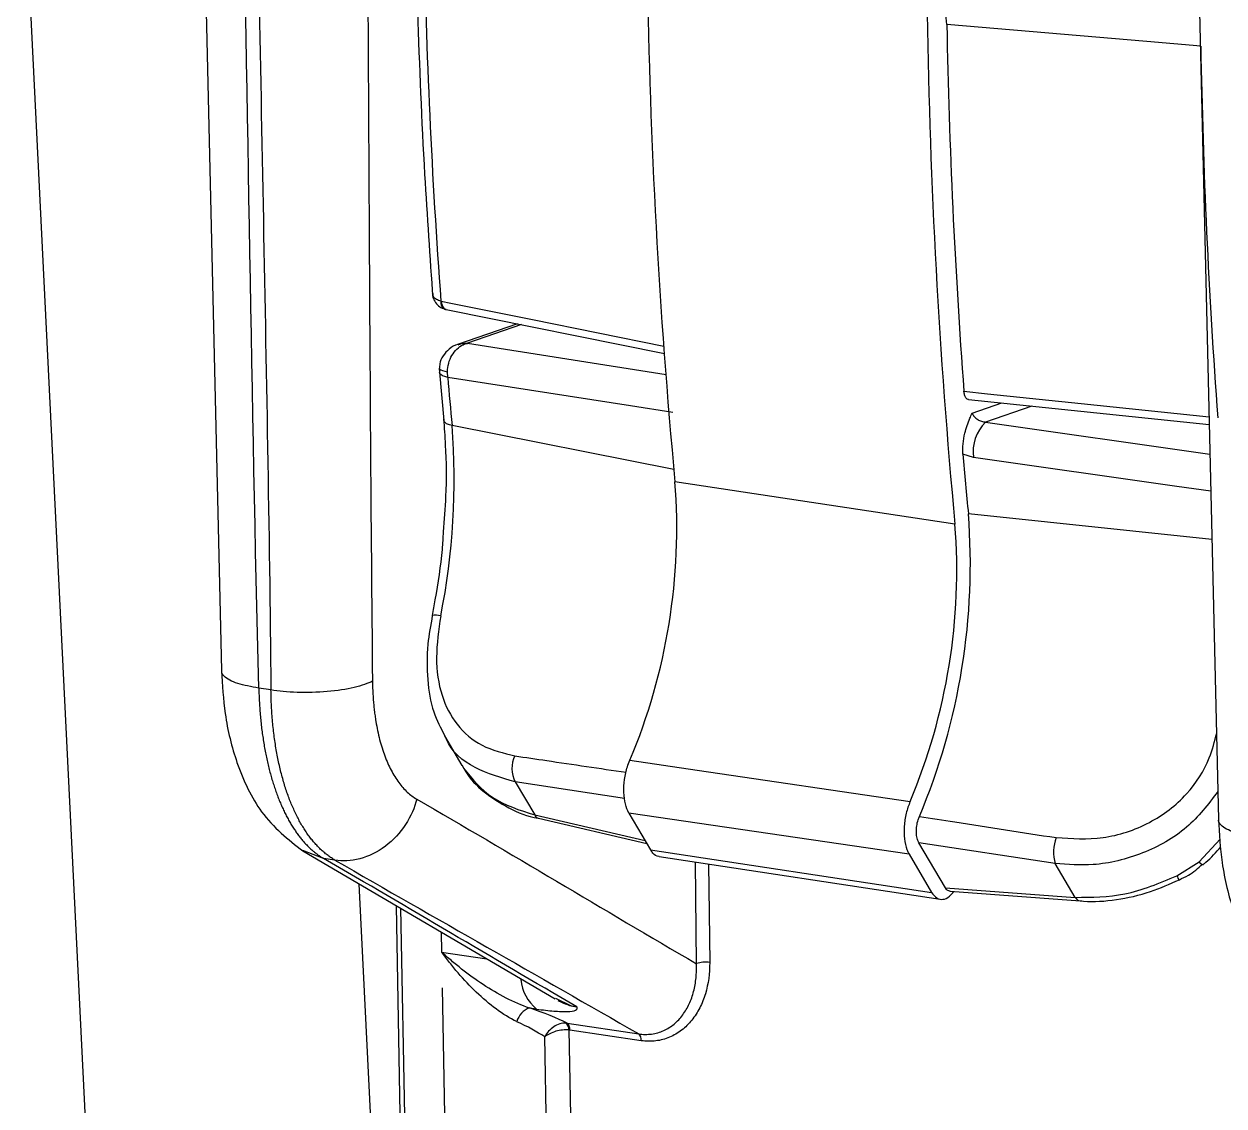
# Model space of a CAD drawing. Header units: millimetres. Extents: x 12 to 854, y 4 to 555.
# Drawn here: x 635.68 to 659.19, y 406.07 to 427.27 of the extents above; entities that cross this region are included whole.
import ezdxf

# ---------------------------------------------------------------- set-up
doc = ezdxf.new("R2010")
doc.units = ezdxf.units.MM

msp = doc.modelspace()

# ---------------------------------------------------------------- linework, layer by layer
at = {"color": 7, "linetype": 'Continuous', "lineweight": 25}
for p, q in [((658.636, 430.856), (659.085, 411.685)), ((639.193, 430.065), (639.551, 414.604)), ((635.681, 430.036), (637.179, 399.815)), ((643.85, 421.837), (643.858, 421.836)), ((643.952, 421.674), (648.231, 420.814)), ((645.348, 421.393), (644.177, 420.987)), ((643.817, 420.524), (643.82, 420.439)), ((643.819, 420.45), (643.906, 419.498)), ((643.982, 420.345), (643.978, 420.456)), ((654.188, 419.911), (658.904, 419.421)), ((648.416, 418.54), (644.069, 419.4)), ((654.285, 418.778), (654.079, 418.842)), ((653.921, 417.469), (648.436, 418.301)), ((658.956, 417.167), (654.185, 417.672)), ((640.52, 414.221), (640.282, 414.257)), ((643.917, 413.321), (644.259, 412.742)), ((644.263, 412.745), (644.292, 412.688)), ((645.305, 412.42), (645.687, 411.773)), ((645.76, 411.707), (647.883, 411.215)), ((653.022, 411.004), (647.532, 411.81)), ((647.532, 411.81), (647.956, 411.091)), ((653.734, 410.346), (653.215, 411.227)), ((655.886, 410.82), (653.215, 411.227)), ((641.143, 411.067), (646.09, 408.17)), ((647.956, 411.091), (653.465, 410.253)), ((653.022, 411.004), (653.465, 410.253)), ((641.774, 410.887), (641.551, 410.92)), ((648.126, 410.957), (653.635, 410.119)), ((656.277, 410.158), (655.886, 410.82)), ((658.269, 410.578), (658.706, 410.856)), ((653.734, 410.346), (656.277, 410.158)), ((653.826, 410.278), (656.374, 410.089)), ((643.06, 409.944), (643.294, 397.107)), ((643.875, 408.385), (644.088, 396.727)), ((645.725, 407.97), (645.587, 407.99)), ((646.323, 407.693), (647.725, 407.483)), ((646.359, 407.561), (646.554, 396.886)), ((647.775, 407.35), (646.373, 407.559)), ((646.076, 396.855), (645.884, 407.425))]:
    msp.add_line(p, q, dxfattribs=at)
at = {"color": 8, "linetype": 'Continuous', "lineweight": 25}
for p, q in [((645.426, 421.378), (644.371, 421.012)), ((644.371, 421.012), (648.265, 420.401)), ((654.257, 419.642), (654.839, 419.843)), ((655.426, 419.782), (654.518, 419.467)), ((654.518, 419.467), (658.917, 418.839)), ((647.45, 412.096), (645.305, 412.42)), ((645.687, 411.773), (647.85, 411.271)), ((658.706, 410.856), (659.118, 411.296)), ((641.551, 410.92), (641.146, 411.074)), ((648.856, 408.858), (648.835, 410.849)), ((649.095, 410.81), (649.116, 408.88)), ((642.239, 410.425), (642.883, 397.435)), ((643.208, 397.386), (642.979, 409.992)), ((643.855, 409.479), (643.862, 409.087)), ((643.862, 409.087), (644.75, 408.955))]:
    msp.add_line(p, q, dxfattribs=at)
at = {"color": 7, "linetype": 'Continuous', "lineweight": 25, "flags": 128}
for points in [[(658.738, 426.834), (657.678, 426.924), (653.762, 427.257)], [(643.927, 421.68), (643.927, 421.68), (643.95, 421.678)], [(648.393, 419.655), (647.564, 419.785), (643.982, 420.345)], [(647.552, 412.843), (648.869, 412.649), (653.042, 412.037)], [(646.098, 408.184), (646.391, 408.038), (646.51, 408.012), (646.51, 408.012), (646.51, 408.012)]]:
    msp.add_lwpolyline(points, dxfattribs=at)
at = {"color": 8, "linetype": 'Continuous', "lineweight": 25, "flags": 128}
for points in [[(643.858, 421.836), (643.981, 421.811), (645.647, 421.476), (648.219, 420.958)], [(643.858, 421.836), (643.863, 421.795), (643.873, 421.759), (643.886, 421.728), (643.904, 421.703), (643.925, 421.685), (643.948, 421.675), (643.952, 421.674)], [(643.817, 420.524), (643.817, 420.521), (643.826, 420.507), (643.847, 420.493), (643.881, 420.479), (643.925, 420.467), (643.978, 420.456)], [(643.982, 420.345), (643.929, 420.359), (643.884, 420.377), (643.85, 420.398), (643.828, 420.423), (643.819, 420.45), (643.819, 420.45)], [(654.097, 420.072), (654.556, 420.024), (656.392, 419.833), (658.9, 419.572)], [(658.934, 418.113), (658.269, 418.208), (654.285, 418.778)]]:
    msp.add_lwpolyline(points, dxfattribs=at)
at = {"color": 7, "linetype": 'Continuous', "lineweight": 25}
for centre, radius, start, end in [((769.528, 431.253), 126.03, 180.96685, 184.28466), ((773.766, 430.113), 125.886, 180.82364, 185.38389), ((779.291, 429.284), 125.925, 180.82819, 185.38388), ((780.439, 429.569), 126.698, 181.04564, 184.29889), ((784.788, 428.971), 126.068, 180.97102, 184.28348), ((759.856, 430.43), 116.311, 184.97429, 185.44182), ((655.09, 418.89), 0.813, 134.7738, 187.9456), ((630.49, 418.339), 13.62, 348.7008, 4.4664), ((770.948, 428.791), 117.292, 184.86585, 185.43964), ((636.748, 417.393), 11.723, 337.1597, 4.4419), ((641.508, 416.682), 12.715, 337.1385, 4.4635), ((642.288, 416.565), 11.669, 337.1634, 4.4405), ((645.798, 412.679), 0.557, 153.1527, 207.778), ((656.608, 411.045), 0.756, 158.0384, 197.3226), ((658.522, 410.684), 0.274, 202.6727, 222.5132), ((649.028, 408.387), 0.502, 79.9124, 109.9904), ((645.709, 407.629), 0.382, 108.7298, 165.7929), ((646.185, 407.56), 0.174, 0.1374, 50.6245), ((646.215, 407.576), 0.159, 353.9863, 47.4581), ((647.618, 407.366), 0.159, 353.9863, 47.4581)]:
    msp.add_arc(centre, radius, start, end, dxfattribs=at)
at = {"color": 8, "linetype": 'Continuous', "lineweight": 25}
for centre, radius, start, end in [((644.001, 421.813), 0.152, 170.8827, 240.8142), ((643.745, 415.315), 0.37, 74.1691, 100.7098), ((645.791, 411.817), 0.113, 202.9863, 254.2872), ((658.825, 410.935), 0.144, 213.6948, 253.2335), ((656.39, 410.216), 0.127, 207.2531, 263.1887), ((646.234, 408.612), 0.819, 184.5383, 231.5771)]:
    msp.add_arc(centre, radius, start, end, dxfattribs=at)
at = {"color": 7, "linetype": 'Continuous', "lineweight": 25}
for centre, major_axis, ratio, start_param, end_param in [((644.782, 407.861), (1.976, -0.531), 0.175485, 0.72483, 1.198675), ((644.692, 407.495), (1.59, -0.566), 0.269142, 0.82437, 1.249113)]:
    msp.add_ellipse(centre, major_axis=major_axis, ratio=ratio, start_param=start_param, end_param=end_param, dxfattribs=at)
for points in [[(642.371, 433.383), (642.438, 427.064), (642.442, 420.712), (642.509, 414.393)], [(640.21, 433.235), (640.277, 426.903), (640.453, 420.553), (640.52, 414.221)], [(640.282, 414.257), (640.135, 419.945), (640.075, 425.621), (639.947, 431.307)], [(643.376, 412.082), (645.208, 411.027), (647.026, 409.921), (648.856, 408.858)], [(646.51, 408.012), (644.851, 408.982), (643.221, 409.948), (641.551, 410.92)], [(641.774, 410.887), (643.74, 409.755), (645.758, 408.615), (647.725, 407.483)], [(646.295, 407.695), (646.304, 407.695), (646.314, 407.694), (646.323, 407.693)], [(646.373, 407.559), (646.368, 407.56), (646.364, 407.561), (646.359, 407.561)]]:
    msp.add_open_spline(points, degree=3, dxfattribs=at)
for points, knots in [([(643.354, 429.213), (643.366, 428.646), (643.401, 427.001), (643.505, 424.555), (643.634, 422.702), (643.69, 421.897)], [0, 0, 0, 0, 0.229309, 0.66504, 1, 1, 1, 1]), ([(653.762, 427.257), (653.756, 427.346), (653.743, 427.525), (653.682, 427.641), (653.651, 427.7)], [0, 0, 0, 0, 0.49999, 1, 1, 1, 1]), ([(643.689, 421.989), (643.69, 421.966), (643.691, 421.903), (643.739, 421.809), (643.82, 421.721), (643.892, 421.694), (643.927, 421.682)], [0, 0, 0, 0, 0.164621, 0.455606, 0.739132, 1, 1, 1, 1]), ([(644.184, 420.989), (644.184, 420.989), (644.12, 420.977), (644.01, 420.905), (643.887, 420.774), (643.823, 420.638), (643.824, 420.552), (643.825, 420.524)], [0, 0, 0, 0, 0.002018, 0.31266, 0.592627, 0.86575, 1, 1, 1, 1]), ([(643.978, 420.456), (643.983, 420.511), (643.994, 420.623), (644.062, 420.779), (644.16, 420.907), (644.269, 420.983), (644.341, 421.006), (644.37, 421.011), (644.371, 421.012)], [0, 0, 0, 0, 0.210458, 0.420831, 0.633625, 0.851519, 0.995893, 1, 1, 1, 1]), ([(654.188, 419.913), (654.186, 419.913), (654.169, 419.91), (654.142, 419.933), (654.113, 419.981), (654.101, 420.034), (654.098, 420.066), (654.097, 420.072)], [0, 0, 0, 0, 0.0509524, 0.3453256, 0.6390452, 0.9317868, 1, 1, 1, 1]), ([(643.903, 419.529), (643.915, 419.36), (643.951, 418.869), (643.96, 418.128), (643.913, 417.55), (643.895, 417.319)], [0, 0, 0, 0, 0.238808, 0.694474, 1, 1, 1, 1]), ([(654.079, 418.842), (654.077, 418.909), (654.074, 419.042), (654.119, 419.291), (654.188, 419.487), (654.242, 419.608), (654.257, 419.641), (654.257, 419.642)], [0, 0, 0, 0, 0.241873, 0.482805, 0.860748, 0.996299, 1, 1, 1, 1]), ([(654.257, 419.642), (654.269, 419.62), (654.294, 419.575), (654.361, 419.521), (654.439, 419.481), (654.492, 419.472), (654.518, 419.467)], [0, 0, 0, 0, 0.267399, 0.551853, 0.787067, 1, 1, 1, 1]), ([(643.895, 417.319), (643.888, 417.204), (643.861, 416.762), (643.776, 416.21), (643.695, 415.781), (643.676, 415.678)], [0, 0, 0, 0, 0.20928, 0.809682, 1, 1, 1, 1]), ([(643.681, 415.677), (643.648, 415.49), (643.571, 415.064), (643.573, 414.42), (643.673, 413.805), (643.846, 413.476), (643.926, 413.324)], [0, 0, 0, 0, 0.218079, 0.495561, 0.767986, 1, 1, 1, 1]), ([(643.846, 415.671), (643.806, 415.396), (643.726, 414.845), (643.837, 414.1), (644.143, 413.511), (644.63, 413.094), (645.077, 412.985), (645.301, 412.93)], [0, 0, 0, 0, 0.199551, 0.399542, 0.592465, 0.795635, 1, 1, 1, 1]), ([(639.551, 414.604), (639.568, 414.318), (639.604, 413.689), (639.845, 412.721), (640.324, 411.714), (640.856, 411.294), (641.143, 411.067)], [0, 0, 0, 0, 0.187651, 0.414031, 0.683967, 1, 1, 1, 1]), ([(642.509, 414.393), (642.422, 414.349), (642.301, 414.306), (641.998, 414.234), (641.816, 414.206), (641.429, 414.172), (641.225, 414.167), (640.844, 414.18), (640.669, 414.198), (640.52, 414.221)], [0, 0, 0, 0, 0.25, 0.25, 0.5, 0.5, 0.75, 0.75, 1, 1, 1, 1]), ([(642.509, 414.393), (642.509, 414.354), (642.511, 414.276), (642.515, 414.16), (642.523, 414.046), (642.532, 413.933), (642.544, 413.822), (642.558, 413.713), (642.588, 413.516), (642.645, 413.244), (642.746, 412.922), (642.871, 412.639), (642.995, 412.441), (643.104, 412.306), (643.191, 412.217), (643.281, 412.141), (643.344, 412.102), (643.376, 412.082)], [0, 0, 0, 0, 0.035668, 0.0712665, 0.1068458, 0.1424563, 0.1781483, 0.2139717, 0.2499757, 0.3752268, 0.4998705, 0.6244674, 0.7498387, 0.8127409, 0.8752223, 0.9375517, 1, 1, 1, 1]), ([(640.282, 414.257), (640.283, 414.21), (640.285, 414.115), (640.292, 413.976), (640.301, 413.838), (640.312, 413.702), (640.326, 413.567), (640.341, 413.435), (640.359, 413.306), (640.379, 413.178), (640.4, 413.053), (640.424, 412.931), (640.45, 412.811), (640.478, 412.694), (640.508, 412.58), (640.539, 412.469), (640.573, 412.361), (640.608, 412.256), (640.645, 412.154), (640.683, 412.055), (640.724, 411.959), (640.766, 411.867), (640.809, 411.779), (640.854, 411.693), (640.9, 411.612), (640.948, 411.534), (640.997, 411.459), (641.048, 411.388), (641.099, 411.321), (641.152, 411.258), (641.206, 411.198), (641.261, 411.142), (641.318, 411.09), (641.375, 411.041), (641.433, 410.997), (641.491, 410.956), (641.531, 410.932), (641.551, 410.92)], [0, 0, 0, 0, 0.029713, 0.059358, 0.088937, 0.118448, 0.147892, 0.177269, 0.206579, 0.235821, 0.264997, 0.294105, 0.323146, 0.352121, 0.381027, 0.409867, 0.43864, 0.467346, 0.495984, 0.524555, 0.55306, 0.581497, 0.609867, 0.63817, 0.666405, 0.694574, 0.722676, 0.75071, 0.778677, 0.806577, 0.834411, 0.862177, 0.889875, 0.917507, 0.945072, 0.97257, 1, 1, 1, 1]), ([(641.774, 410.887), (641.752, 410.9), (641.706, 410.928), (641.639, 410.975), (641.574, 411.026), (641.509, 411.083), (641.446, 411.144), (641.385, 411.211), (641.325, 411.282), (641.266, 411.357), (641.209, 411.438), (641.154, 411.523), (641.101, 411.612), (641.05, 411.707), (641, 411.805), (640.953, 411.908), (640.907, 412.015), (640.864, 412.127), (640.823, 412.242), (640.785, 412.362), (640.749, 412.485), (640.715, 412.612), (640.684, 412.743), (640.655, 412.878), (640.629, 413.015), (640.606, 413.156), (640.585, 413.3), (640.567, 413.447), (640.552, 413.597), (640.539, 413.75), (640.53, 413.905), (640.523, 414.062), (640.521, 414.168), (640.52, 414.221)], [0, 0, 0, 0, 0.030975, 0.062035, 0.093181, 0.124412, 0.155729, 0.187132, 0.21862, 0.250193, 0.281853, 0.313597, 0.345427, 0.377343, 0.409344, 0.441431, 0.473604, 0.505862, 0.538205, 0.570634, 0.603149, 0.635749, 0.668435, 0.701206, 0.734063, 0.767006, 0.800034, 0.833148, 0.866347, 0.899632, 0.933002, 0.966458, 1, 1, 1, 1]), ([(655.907, 411.328), (656.211, 411.308), (656.819, 411.269), (657.741, 411.572), (658.478, 412.129), (658.898, 412.779), (659.009, 413.213), (659.051, 413.377)], [0, 0, 0, 0, 0.230377, 0.461172, 0.679992, 0.878579, 1, 1, 1, 1]), ([(644.292, 412.688), (644.463, 412.477), (644.804, 412.056), (645.393, 411.867), (645.687, 411.773)], [0, 0, 0, 0, 0.500765, 1, 1, 1, 1]), ([(644.299, 412.683), (644.308, 412.667), (644.404, 412.493), (644.683, 412.208), (645.169, 411.901), (645.545, 411.736), (645.758, 411.709), (645.76, 411.709)], [0, 0, 0, 0, 0.033407, 0.349967, 0.67163, 0.996805, 1, 1, 1, 1]), ([(647.532, 411.81), (647.507, 411.865), (647.456, 411.976), (647.428, 412.213), (647.442, 412.468), (647.489, 412.686), (647.535, 412.801), (647.552, 412.843)], [0, 0, 0, 0, 0.21891, 0.43782, 0.656728, 0.875635, 1, 1, 1, 1]), ([(643.376, 412.082), (643.334, 411.918), (643.262, 411.746), (643.053, 411.424), (642.917, 411.275), (642.605, 411.043), (642.431, 410.959), (642.089, 410.871), (641.922, 410.865), (641.774, 410.887)], [0, 0, 0, 0, 0.25, 0.25, 0.5, 0.5, 0.75, 0.75, 1, 1, 1, 1]), ([(653.042, 412.037), (653.014, 411.961), (652.958, 411.81), (652.921, 411.549), (652.925, 411.301), (652.965, 411.116), (653.007, 411.033), (653.022, 411.004)], [0, 0, 0, 0, 0.218922, 0.437845, 0.656768, 0.875694, 1, 1, 1, 1]), ([(653.215, 411.227), (653.202, 411.255), (653.176, 411.31), (653.163, 411.429), (653.17, 411.556), (653.193, 411.665), (653.216, 411.722), (653.224, 411.743)], [0, 0, 0, 0, 0.219721, 0.439473, 0.658473, 0.876735, 1, 1, 1, 1]), ([(653.224, 411.743), (653.455, 411.707), (654.349, 411.568), (655.243, 411.43), (655.907, 411.328)], [0, 0, 0, 0, 0.2577757, 1, 1, 1, 1]), ([(659.085, 411.685), (659.101, 411.4), (659.138, 410.77), (659.378, 409.802), (659.858, 408.795), (660.39, 408.375), (660.677, 408.148)], [0, 0, 0, 0, 0.187651, 0.414031, 0.683967, 1, 1, 1, 1]), ([(648.126, 410.96), (648.123, 410.959), (648.078, 410.952), (648.018, 411.002), (647.972, 411.068), (647.956, 411.091)], [0, 0, 0, 0, 0.048093, 0.676979, 1, 1, 1, 1]), ([(658.782, 410.8), (658.801, 410.815), (658.93, 410.916), (659.038, 411.042), (659.13, 411.15)], [0, 0, 0, 0, 0.147626, 1, 1, 1, 1]), ([(658.318, 410.503), (658.378, 410.531), (658.546, 410.608), (658.685, 410.73), (658.774, 410.809)], [0, 0, 0, 0, 0.358019, 1, 1, 1, 1]), ([(656.277, 410.158), (656.6, 410.158), (657.255, 410.16), (657.928, 410.437), (658.269, 410.578)], [0, 0, 0, 0, 0.492822, 1, 1, 1, 1]), ([(653.826, 410.282), (653.822, 410.281), (653.797, 410.277), (653.765, 410.302), (653.742, 410.335), (653.734, 410.346)], [0, 0, 0, 0, 0.113375, 0.699652, 1, 1, 1, 1]), ([(656.375, 410.092), (656.396, 410.09), (656.622, 410.063), (657.086, 410.101), (657.728, 410.238), (658.131, 410.42), (658.318, 410.504)], [0, 0, 0, 0, 0.0338929, 0.3683652, 0.707135, 1, 1, 1, 1]), ([(653.465, 410.253), (653.497, 410.211), (653.56, 410.128), (653.685, 410.107), (653.803, 410.153), (653.87, 410.238), (653.898, 410.273)], [0, 0, 0, 0, 0.2707033, 0.5414066, 0.8121087, 1, 1, 1, 1]), ([(645.339, 407.723), (645.199, 407.787), (645.064, 407.872), (644.798, 408.07), (644.667, 408.182), (644.42, 408.42), (644.301, 408.545), (644.13, 408.743), (644.075, 408.811), (643.966, 408.948), (643.913, 409.018), (643.862, 409.087)], [0, 0, 0, 0, 0.25, 0.25, 0.5, 0.5, 0.75, 0.75, 0.875, 0.875, 1, 1, 1, 1]), ([(645.587, 407.99), (645.431, 408.04), (645.277, 408.107), (644.973, 408.264), (644.822, 408.354), (644.532, 408.545), (644.392, 408.646), (644.188, 408.807), (644.12, 408.862), (643.989, 408.973), (643.925, 409.03), (643.862, 409.087)], [0, 0, 0, 0, 0.25, 0.25, 0.5, 0.5, 0.75, 0.75, 0.875, 0.875, 1, 1, 1, 1]), ([(649.116, 408.88), (649.118, 408.666), (649.09, 408.462), (649.002, 408.172), (648.965, 408.08), (648.877, 407.908), (648.824, 407.826), (648.706, 407.679), (648.64, 407.613), (648.493, 407.5), (648.413, 407.453), (648.244, 407.381), (648.153, 407.357), (647.967, 407.334), (647.873, 407.335), (647.775, 407.35)], [0, 0, 0, 0, 0.25, 0.25, 0.375, 0.375, 0.5, 0.5, 0.625, 0.625, 0.75, 0.75, 0.875, 0.875, 1, 1, 1, 1]), ([(647.725, 407.483), (647.768, 407.477), (647.811, 407.473), (647.896, 407.473), (647.938, 407.475), (648.061, 407.492), (648.141, 407.515), (648.288, 407.581), (648.357, 407.624), (648.482, 407.728), (648.538, 407.788), (648.636, 407.921), (648.679, 407.994), (648.75, 408.148), (648.779, 408.23), (648.824, 408.401), (648.839, 408.49), (648.853, 408.625), (648.856, 408.671), (648.859, 408.764), (648.858, 408.811), (648.856, 408.858)], [0, 0, 0, 0, 0.0625, 0.0625, 0.125, 0.125, 0.25, 0.25, 0.375, 0.375, 0.5, 0.5, 0.625, 0.625, 0.75, 0.75, 0.875, 0.875, 0.9375, 0.9375, 1, 1, 1, 1]), ([(645.725, 407.97), (645.848, 407.951), (645.959, 407.938), (646.112, 407.926), (646.16, 407.923), (646.248, 407.92), (646.288, 407.92), (646.397, 407.923), (646.454, 407.932), (646.505, 407.954), (646.517, 407.963), (646.523, 407.979), (646.523, 407.985), (646.52, 407.998), (646.516, 408.005), (646.51, 408.012)], [0, 0, 0, 0, 0.25, 0.25, 0.375, 0.375, 0.5, 0.5, 0.75, 0.75, 0.875, 0.875, 0.9375, 0.9375, 1, 1, 1, 1]), ([(646.295, 407.695), (646.219, 407.697), (646.134, 407.67), (645.987, 407.572), (645.924, 407.501), (645.884, 407.425)], [0, 0, 0, 0, 0.5, 0.5, 1, 1, 1, 1]), ([(646.359, 407.561), (646.281, 407.568), (646.188, 407.558), (646.019, 407.508), (645.94, 407.47), (645.884, 407.425)], [0, 0, 0, 0, 0.5, 0.5, 1, 1, 1, 1])]:
    msp.add_open_spline(points, degree=3, knots=knots, dxfattribs=at)
at = {"color": 8, "linetype": 'Continuous', "lineweight": 25}
for points, knots in [([(643.85, 421.837), (643.818, 421.848), (643.755, 421.868), (643.697, 421.923), (643.689, 421.969), (643.686, 421.99)], [0, 0, 0, 0, 0.3457699, 0.6912701, 1, 1, 1, 1]), ([(644.186, 420.982), (644.21, 420.992), (644.267, 421.015), (644.333, 421.014), (644.37, 421.012), (644.371, 421.012)], [0, 0, 0, 0, 0.4103399, 0.9836912, 1, 1, 1, 1]), ([(644.069, 419.4), (644.036, 419.408), (643.971, 419.425), (643.916, 419.464), (643.911, 419.494), (643.909, 419.506)], [0, 0, 0, 0, 0.363202, 0.726403, 1, 1, 1, 1]), ([(640.282, 414.257), (640.133, 414.284), (639.905, 414.326), (639.701, 414.413), (639.595, 414.49), (639.548, 414.555), (639.556, 414.594), (639.558, 414.604)], [0, 0, 0, 0, 0.352962, 0.542804, 0.736624, 0.930443, 1, 1, 1, 1]), ([(645.305, 412.42), (645.034, 412.499), (644.491, 412.656), (644.041, 413.016), (643.935, 413.307), (643.928, 413.327)], [0, 0, 0, 0, 0.482022, 0.964317, 1, 1, 1, 1]), ([(645.301, 412.93), (645.508, 412.9), (646.235, 412.792), (646.961, 412.684), (647.48, 412.608)], [0, 0, 0, 0, 0.284963, 1, 1, 1, 1]), ([(659.072, 412.231), (658.882, 411.982), (658.488, 411.466), (657.604, 410.984), (656.694, 410.758), (656.132, 410.801), (655.886, 410.82)], [0, 0, 0, 0, 0.248778, 0.516369, 0.788153, 1, 1, 1, 1]), ([(659.815, 411.338), (659.666, 411.365), (659.438, 411.407), (659.234, 411.494), (659.129, 411.571), (659.081, 411.636), (659.089, 411.675), (659.092, 411.685)], [0, 0, 0, 0, 0.352962, 0.542804, 0.736624, 0.930443, 1, 1, 1, 1]), ([(646.14, 408.14), (646.216, 408.103), (646.335, 408.045), (646.462, 408.019), (646.508, 408.013), (646.51, 408.012)], [0, 0, 0, 0, 0.628451, 0.987518, 1, 1, 1, 1])]:
    msp.add_open_spline(points, degree=3, knots=knots, dxfattribs=at)

doc.saveas('drawing.dxf')
